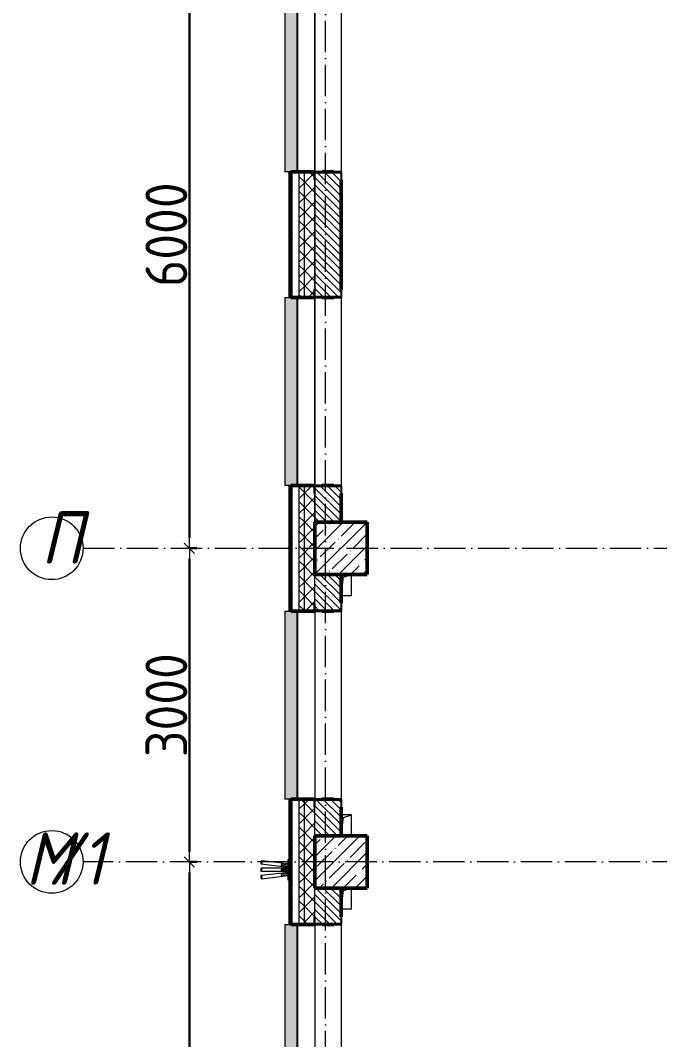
# Model space of a CAD drawing. Header units: millimetres. Extents: x -213536 to 1564669, y -45299 to 942238.
# Drawn here: x 539014 to 545131, y 593325 to 603075 of the extents above; entities that cross this region are included whole.
import ezdxf

# ---------------------------------------------------------------- set-up
doc = ezdxf.new("R2010")
doc.units = ezdxf.units.MM
doc.linetypes.add('50_200_ШТРИХ_1Т_ш5_п1_п1_', pattern=[700, 500, -100, 0, -100])
for name, color, linetype, lineweight in [('3.1) ЖБ окна 1.2 м', 102, 'Continuous', 30), ('A-____-____-DIMS', 7, 'Continuous', 9), ('A-GENM-____-MCUT', 7, 'Continuous', 25), ('A-GENM-____-OTLN', 7, 'Continuous', 9), ('A-GENM-____-OTLN-1', 7, 'Continuous', 25), ('A-GLAZ-____-OTLN', 7, 'Continuous', 9), ('A-WALL-____-MCUT-2', 7, 'Continuous', 50), ('A-WALL-____-MCUT-3', 7, 'Continuous', 9), ('A-WALL-____-OTLN', 7, 'Continuous', 9), ('A-WALL-____-PATT-1', 7, 'Continuous', 9), ('A-WALL-FNSH-MCUT-1', 7, 'Continuous', 9), ('S-COLS-____-MCUT', 7, 'Continuous', 50), ('S-COLS-____-OTLN', 7, 'Continuous', 9), ('S-GRID-____-IDEN', 7, 'Continuous', 9), ('S-GRID-____-OTLN-1', 7, '50_200_ШТРИХ_1Т_ш5_п1_п1_', 9)]:
    doc.layers.add(name, color=color, linetype=linetype, lineweight=lineweight)
doc.layers.add('A-GLAZ-____-OTLN-1', color=7, linetype='Continuous', lineweight=9, true_color=0xc0c0c0)
doc.styles.add('ISOCPEUR_I', font='isocpeui.ttf', dxfattribs={"width": 0.9, "height": 2.5})
doc.styles.add('СПДС', font='isocpeur.ttf', dxfattribs={"width": 0.9})
doc.dimstyles.new('Размера А3', dxfattribs={"dimtxt": 200, "dimasz": 100, "dimexe": 70, "dimexo": 100, "dimgap": 20, "dimtad": 1, "dimdec": 0, "dimrnd": 10, "dimzin": 0, "dimdsep": 46, "dimtxsty": 'СПДС', "dimblk": 'ARROWHEAD_6', "dimcen": 1, "dimclrd": 256, "dimclre": 256, "dimclrt": 256, "dimazin": 0, "dimtfac": 1, "dimtdec": 0, "dimtmove": 2, "dimatfit": 3, "dimfxl": 1, "dimtolj": 1, "dimtzin": 0, "dimarcsym": 0})
pattern_1 = [(45, (544282.64, 571544.04), (-70.71068, 70.71068), []), (135, (544282.64, 571544.04), (-70.71068, -70.71068), [])]
pattern_2 = [(135, (544282.637, 571544.04), (-35.35534, -35.35534), [])]
pattern_3 = [(45, (544282.64, 571544.04), (-85.5366, 85.5366), []), (45, (544339.66, 571544.04), (-85.5366, 85.5366), [])]

# ---------------------------------------------------------------- blocks, each defined once
blk = doc.blocks.new('BSC_Колонна _Прямоугольная - 500х500-V38-АР1_План отверстий 2 этажа в осях 1-64_А-ГГ')
at = {"layer": 'S-COLS-____-OTLN'}
h = blk.add_hatch(dxfattribs=at)
h.set_pattern_fill('FP_67', color=256, style=0, pattern_type=2)
h.set_pattern_definition([(45, (2200, -26481.04), (-114.0493, 114.0493), []), (45, (2314.05, -26481.04), (-114.0493, 114.0493), [201.613, -40.323, 3.353, -36.97])])
h.paths.add_polyline_path([(-250, -250), (250, -250), (250, 250), (-250, 250), (-250, 54.7)], flags=0)
at = {"layer": 'S-COLS-____-MCUT'}
for p, q in [((250, 250), (-250, 250)), ((-250, 250), (-250, -250)), ((250, -250), (250, 250)), ((-250, -250), (250, -250))]:
    blk.add_line(p, q, dxfattribs=at)
blk = doc.blocks.new('BSC_Колонна _Прямоугольная - 500х500-V44-АР1_План отверстий 2 этажа в осях 1-64_А-ГГ')
at = {"layer": 'S-COLS-____-OTLN'}
h = blk.add_hatch(dxfattribs=at)
h.set_pattern_fill('FP_73', color=256, style=0, pattern_type=2)
h.set_pattern_definition([(45, (2200, -23481.04), (-114.0493, 114.0493), []), (45, (2314.05, -23481.04), (-114.0493, 114.0493), [201.613, -40.323, 3.353, -36.97])])
h.paths.add_polyline_path([(-250, -250), (250, -250), (250, 250), (-250, 250)], flags=0)
at = {"layer": 'S-COLS-____-MCUT'}
for p, q in [((250, 250), (-250, 250)), ((-250, 250), (-250, -250)), ((250, -250), (250, 250)), ((-250, -250), (250, -250))]:
    blk.add_line(p, q, dxfattribs=at)
blk = doc.blocks.new('Фахверк_СКБ_Уголок - 250_2700-27497298-АР1_План отверстий 2 этажа в осях 1-64_А-ГГ')
at = {"layer": 'A-GENM-____-MCUT'}
for p, q in [((200, 181), (125, 181)), ((125, 181), (125, 106)), ((125, 106), (131, 106)), ((131, 106), (131, 175)), ((131, 175), (200, 175)), ((200, 175), (200, 181)), ((131, -6), (125, -6)), ((125, -6), (125, -81)), ((125, -81), (200, -81)), ((131, -75), (131, -6)), ((200, -75), (131, -75)), ((200, -81), (200, -75))]:
    blk.add_line(p, q, dxfattribs=at)
blk = doc.blocks.new('AR_Отверстие прямоугольное _в плите_ - AR_Отверстие прямоугольное _в плите_-30510733-АР1_План отверстий 2 этажа в осях 1-64_А-ГГ')
at = {"layer": 'A-GENM-____-OTLN'}
for p, q in [((-25, 75), (50, 100)), ((50, -100), (50, 100)), ((-50, -100), (-25, 75)), ((-50, -100), (50, -100))]:
    blk.add_line(p, q, dxfattribs=at)
blk = doc.blocks.new('AR_Отверстие прямоугольное _в плите_ - AR_Отверстие прямоугольное _в плите_-V158-АР1_План отверстий 2 этажа в осях 1-64_А-ГГ')
at = {"layer": 'A-GENM-____-OTLN'}
for p, q in [((50, 100), (-50, 100)), ((-25, 75), (50, 100)), ((50, -100), (50, 100)), ((-50, -100), (-25, 75))]:
    blk.add_line(p, q, dxfattribs=at)
blk = doc.blocks.new('Отлив_СКБ - Отлив витража_120_НВФ-31885689-АР1_План отверстий 2 этажа в осях 1-64_А-ГГ')
at = {"layer": 'A-GLAZ-____-OTLN-1'}
for points in [[(1800, 2), (1800, 120), (0, 120), (0, 2), (1103.1, 2)], [(1103.1, 0), (1800, 0), (1800, 2), (0, 2), (0, 0)]]:
    blk.add_hatch(color=256, dxfattribs=at).paths.add_polyline_path(points, flags=0)
at = {"layer": 'A-GLAZ-____-OTLN'}
for p, q in [((0, 83), (0, 120)), ((1800, 120), (0, 120)), ((1800, 120), (1800, 83)), ((0, 2), (1800, 2)), ((1800, 0), (0, 0))]:
    blk.add_line(p, q, dxfattribs=at)
blk = doc.blocks.new('Указатель_Флаги_По грани - Указатель_Флаги_По грани-31763482-АР1_План отверстий 2 этажа в осях 1-64_А-ГГ')
at = {"layer": 'A-GENM-____-OTLN'}
for p, q in [((-2705, 23307), (-2705, 23505)), ((-2705, 23505), (-2700, 23505)), ((-2705, 23421.1), (-2963.2, 23421)), ((-2963.1, 23462.6), (-2705, 23430.9)), ((-2705, 23461.2), (-2959.5, 23492.4)), ((-2768.8, 23448.8), (-2705, 23441)), ((-2705, 23411.1), (-2768.6, 23411)), ((-2768.6, 23401), (-2705, 23401.1)), ((-2705, 23451.1), (-2767.5, 23458.8)), ((-2963.2, 23391), (-2705, 23391.1)), ((-2705, 23381.2), (-2963.1, 23349.5)), ((-2959.5, 23319.7), (-2705, 23350.9)), ((-2705, 23371.1), (-2768.8, 23363.3)), ((-2767.5, 23353.3), (-2705, 23361)), ((-2700, 23307), (-2705, 23307))]:
    blk.add_line(p, q, dxfattribs=at)
for centre, major_axis, start_param, end_param in [((-2963.2, 23406), (0, 15), 4.712389, 7.853982), ((-2963.2, 23406), (0, 15), 1.570796, 4.712389), ((-2961.3, 23477.5), (1.8, 14.9), 1.570796, 4.712389), ((-2961.3, 23477.5), (1.8, 14.9), 4.712389, 7.853982), ((-2961.3, 23334.6), (-1.8, 14.9), 4.712389, 7.853982), ((-2961.3, 23334.6), (-1.8, 14.9), 1.570796, 4.712389)]:
    blk.add_ellipse(centre, major_axis=major_axis, ratio=0.422618, start_param=start_param, end_param=end_param, dxfattribs=at)
for points, knots in [([(-2769.1, 23411), (-2769.3, 23411), (-2769.6, 23411), (-2770, 23410.9), (-2770.4, 23410.7), (-2770.9, 23410.5), (-2771.5, 23410.1), (-2772.3, 23409.3), (-2773, 23408), (-2773.2, 23406.7), (-2773.2, 23406)], [0.5555556, 0.5555556, 0.5555556, 0.5555556, 0.5833333, 0.6111111, 0.6388889, 0.6666667, 0.7222222, 0.7777778, 0.8888889, 1, 1, 1, 1]), ([(-2773.2, 23406), (-2773.2, 23405.4), (-2773, 23404.1), (-2772.3, 23402.7), (-2771.5, 23401.9), (-2770.8, 23401.5), (-2770.1, 23401.2), (-2769.6, 23401.1), (-2769.3, 23401.1), (-2769.1, 23401.1)], [0, 0, 0, 0, 0.1111111, 0.2222222, 0.2777778, 0.3333333, 0.3888889, 0.4166667, 0.4444444, 0.4444444, 0.4444444, 0.4444444]), ([(-2772.7, 23454.4), (-2772.8, 23453.7), (-2772.7, 23452.4), (-2772.2, 23451), (-2771.5, 23450.1), (-2770.8, 23449.5), (-2770.2, 23449.2), (-2769.7, 23449), (-2769.4, 23448.9), (-2769.3, 23448.9)], [0, 0, 0, 0, 0.1111111, 0.2222222, 0.2777778, 0.3333333, 0.3888889, 0.4166667, 0.4444444, 0.4444444, 0.4444444, 0.4444444]), ([(-2768, 23458.8), (-2768.2, 23458.8), (-2768.5, 23458.8), (-2769.1, 23458.7), (-2769.7, 23458.6), (-2770.5, 23458.2), (-2771.4, 23457.5), (-2772.3, 23456.3), (-2772.6, 23455), (-2772.7, 23454.4)], [0.5555556, 0.5555556, 0.5555556, 0.5555556, 0.5833333, 0.6111111, 0.6666667, 0.7222222, 0.7777778, 0.8888889, 1, 1, 1, 1]), ([(-2769.3, 23363.2), (-2769.4, 23363.1), (-2769.7, 23363.1), (-2770.2, 23362.9), (-2770.8, 23362.6), (-2771.5, 23362), (-2772.2, 23361.1), (-2772.7, 23359.7), (-2772.8, 23358.4), (-2772.7, 23357.7)], [0.5555556, 0.5555556, 0.5555556, 0.5555556, 0.5833333, 0.6111111, 0.6666667, 0.7222222, 0.7777778, 0.8888889, 1, 1, 1, 1]), ([(-2772.7, 23357.7), (-2772.6, 23357.1), (-2772.3, 23355.8), (-2771.4, 23354.6), (-2770.5, 23353.9), (-2769.7, 23353.5), (-2769.1, 23353.3), (-2768.5, 23353.3), (-2768.2, 23353.3), (-2768, 23353.3)], [0, 0, 0, 0, 0.1111111, 0.2222222, 0.2777778, 0.3333333, 0.3888889, 0.4166667, 0.4444444, 0.4444444, 0.4444444, 0.4444444])]:
    blk.add_open_spline(points, degree=3, knots=knots, dxfattribs=at)
blk = doc.blocks.new('Ось сетки - Круг_Ø6_00__ISO-2_5_0_9K_-25732049-АР1_План отверстий 2 этажа в осях 1-64_А-ГГ')
at = {"layer": 'S-GRID-____-IDEN'}
blk.add_circle((0, 0), 3, dxfattribs=at)
blk = doc.blocks.new('ARROWHEAD_6')
at = {"color": 0, "linetype": 'Continuous'}
for p, q in [((0, 0), (-1, 0)), ((-0.5, -0.5), (0.5, 0.5))]:
    blk.add_line(p, q, dxfattribs=at)
blk = doc.blocks.new('*D5490')
at = {"layer": 'A-____-____-DIMS', "lineweight": -2, "transparency": 16777216}
for p, q in [((-19249.1, 482497), (-19173.1, 482497)), ((-19243.1, 476597), (-19243.1, 482397)), ((-19249.1, 476497), (-19173.1, 476497))]:
    blk.add_line(p, q, dxfattribs=at)
at = {"layer": 'Defpoints', "color": 0, "lineweight": 30, "transparency": 16777216}
for p in [(-19349.1, 482497), (-19243.1, 482497), (-19349.1, 476497)]:
    blk.add_point(p, dxfattribs=at)
at = {"layer": 'A-____-____-DIMS', "lineweight": -2, "transparency": 16777216, "xscale": 100, "yscale": 100, "zscale": 100}
for p, rotation in [((-19243.1, 482497), 90), ((-19243.1, 476497), 270)]:
    blk.add_blockref('ARROWHEAD_6', p, dxfattribs=dict(at, rotation=rotation))
at = {"layer": 'A-____-____-DIMS', "transparency": 16777216, "insert": (-19463.1, 479497), "char_height": 400, "attachment_point": 5, "rotation": 90, "style": 'СПДС'}
blk.add_mtext('\\A1;6000', dxfattribs=at)
blk = doc.blocks.new('*D5491')
at = {"layer": 'A-____-____-DIMS', "lineweight": -2, "transparency": 16777216}
for p, q in [((-19249.1, 485497), (-19173.1, 485497)), ((-19243.1, 482597), (-19243.1, 485397)), ((-19249.1, 482497), (-19173.1, 482497))]:
    blk.add_line(p, q, dxfattribs=at)
at = {"layer": 'Defpoints', "color": 0, "lineweight": 30, "transparency": 16777216}
for p in [(-19349.1, 485497), (-19243.1, 485497), (-19349.1, 482497)]:
    blk.add_point(p, dxfattribs=at)
at = {"layer": 'A-____-____-DIMS', "lineweight": -2, "transparency": 16777216, "xscale": 100, "yscale": 100, "zscale": 100}
for p, rotation in [((-19243.1, 485497), 90), ((-19243.1, 482497), 270)]:
    blk.add_blockref('ARROWHEAD_6', p, dxfattribs=dict(at, rotation=rotation))
at = {"layer": 'A-____-____-DIMS', "transparency": 16777216, "insert": (-19463.1, 483997), "char_height": 400, "attachment_point": 5, "rotation": 90, "style": 'СПДС'}
blk.add_mtext('\\A1;3000', dxfattribs=at)
blk = doc.blocks.new('*D5492')
at = {"layer": 'A-____-____-DIMS', "lineweight": -2, "transparency": 16777216}
for p, q in [((-19249.1, 491497), (-19173.1, 491497)), ((-19243.1, 485597), (-19243.1, 491397)), ((-19249.1, 485497), (-19173.1, 485497))]:
    blk.add_line(p, q, dxfattribs=at)
at = {"layer": 'Defpoints', "color": 0, "lineweight": 30, "transparency": 16777216}
for p in [(-19349.1, 491497), (-19243.1, 491497), (-19349.1, 485497)]:
    blk.add_point(p, dxfattribs=at)
at = {"layer": 'A-____-____-DIMS', "lineweight": -2, "transparency": 16777216, "xscale": 100, "yscale": 100, "zscale": 100}
for p, rotation in [((-19243.1, 491497), 90), ((-19243.1, 485497), 270)]:
    blk.add_blockref('ARROWHEAD_6', p, dxfattribs=dict(at, rotation=rotation))
at = {"layer": 'A-____-____-DIMS', "transparency": 16777216, "insert": (-19463.1, 488497), "char_height": 400, "attachment_point": 5, "rotation": 90, "style": 'СПДС'}
blk.add_mtext('\\A1;6000', dxfattribs=at)
blk = doc.blocks.new('2этаж')
at = {"layer": 'S-GRID-____-OTLN-1', "color": 251, "ltscale": 0.6, "true_color": 0x636466}
for p, q in [((-17941.7, 454533.3), (-17941.7, 508896.9)), ((-20260.4, 485497), (11116.1, 485497)), ((11116.1, 482497), (-20260.4, 482497))]:
    blk.add_line(p, q, dxfattribs=at)
at = {"layer": 'S-GRID-____-IDEN', "char_height": 500, "attachment_point": 1, "style": 'ISOCPEUR_I'}
for s, insert, width in [('\\fISOCPEUR|b0|i1|c204|p34|;\\W.9;П', (-20663, 485849.4), 223.671), ('\\fISOCPEUR|b0|i1|c204|p34|;\\W.9;М', (-20812.6, 482778.9), 252.532), ('/1', (-20604.3, 482778.9), 346.329)]:
    blk.add_mtext(s, dxfattribs=dict(at, insert=insert, width=width))
at = {"layer": 'A-____-____-DIMS'}
for base, p1, p2, picture, middle in [((-19243.1, 491497), (-19349.1, 485497), (-19349.1, 491497), '*D5492', (-19463.1, 488497)), ((-19243.1, 485497), (-19349.1, 482497), (-19349.1, 485497), '*D5491', (-19463.1, 483997)), ((-19243.1, 482497), (-19349.1, 476497), (-19349.1, 482497), '*D5490', (-19463.1, 479497))]:
    dim = blk.add_linear_dim(base=base, p1=p1, p2=p2, angle=90, dimstyle='Размера А3', override={"dimtxt": 400}, dxfattribs=at)
    dim.commit()
    dim.dimension.update_dxf_attribs({"geometry": picture, "text_midpoint": middle})

msp = doc.modelspace()

# ---------------------------------------------------------------- hatches: boundary and pattern name
at = {"layer": 'A-WALL-____-PATT-1'}
h = msp.add_hatch(dxfattribs=at)
h.set_pattern_fill('FP_1', color=256, style=0, pattern_type=2)
h.set_pattern_definition(pattern_1)
h.paths.add_polyline_path([(541682.6, 598275.1), (541732.6, 598275.1), (541732.6, 598625.1), (541682.6, 598625.1)], flags=0)
h.paths.add_polyline_path([(541682.6, 600425.1), (541732.6, 600425.1), (541732.6, 601625.1), (541682.6, 601625.1)], flags=0)
h.paths.add_polyline_path([(541682.6, 603425.1), (541732.6, 603425.1), (541732.6, 603775.1), (541682.6, 603775.1)], flags=0)
h = msp.add_hatch(dxfattribs=at)
h.set_pattern_fill('FP_1', color=256, style=0, pattern_type=2)
h.set_pattern_definition(pattern_1)
h.paths.add_polyline_path([(541832.6, 598275.1), (541832.6, 598550.1), (541826.6, 598550.1), (541826.6, 598625.1), (541732.6, 598625.1), (541732.6, 598275.1), (541826.6, 598275.1)], flags=0)
h.paths.add_polyline_path([(541826.6, 600425.1), (541826.6, 600500.1), (541832.6, 600500.1), (541832.6, 601550.1), (541826.6, 601550.1), (541826.6, 601625.1), (541732.6, 601625.1), (541732.6, 600425.1)], flags=0)
h.paths.add_polyline_path([(541826.6, 603425.1), (541826.6, 603500.1), (541832.6, 603500.1), (541832.6, 603775.1), (541732.6, 603775.1), (541732.6, 603425.1)], flags=0)
h = msp.add_hatch(dxfattribs=at)
h.set_pattern_fill('FP_6', color=256, style=0, pattern_type=2)
h.set_pattern_definition(pattern_2)
h.paths.add_polyline_path([(542082.6, 598275.1), (542082.6, 598619.1), (542013.6, 598619.1), (542013.6, 598625.1), (541901.6, 598625.1), (541901.6, 598619.1), (541832.6, 598619.1), (541832.6, 598275.1)], flags=0)
h.paths.add_polyline_path([(542013.6, 600425.1), (542013.6, 600431.1), (542082.6, 600431.1), (542082.6, 601619.1), (542013.6, 601619.1), (542013.6, 601625.1), (541901.6, 601625.1), (541901.6, 601619.1), (541832.6, 601619.1), (541832.6, 600431.1), (541901.6, 600431.1), (541901.6, 600425.1)], flags=0)
h.paths.add_polyline_path([(542013.6, 603425.1), (542013.6, 603431.1), (542082.6, 603431.1), (542082.6, 603775.1), (541832.6, 603775.1), (541832.6, 603431.1), (541901.6, 603431.1), (541901.6, 603425.1)], flags=0)
h = msp.add_hatch(dxfattribs=at)
h.set_pattern_fill('FP_3', color=256, style=0, pattern_type=2)
h.set_pattern_definition(pattern_3)
h.paths.add_polyline_path([(541602.6, 598350.1), (541602.6, 598625.1), (541582.6, 598625.1), (541582.6, 598350.1)], flags=0)
h.paths.add_polyline_path([(541582.6, 600425.1), (541602.6, 600425.1), (541602.6, 601625.1), (541582.6, 601625.1)], flags=0)
h.paths.add_polyline_path([(541602.6, 603425.1), (541602.6, 603605.1), (541582.6, 603605.1), (541582.6, 603425.1)], flags=0)
h = msp.add_hatch(dxfattribs=at)
h.set_pattern_fill('FP_3', color=256, style=0, pattern_type=2)
h.set_pattern_definition(pattern_3)
h.paths.add_polyline_path([(541582.6, 581060.1), (541602.6, 581060.1), (541602.6, 583375.1), (541582.6, 583375.1), (541582.6, 582599.9)], flags=0)
h.paths.add_polyline_path([(541602.6, 585175.1), (541602.6, 586625.1), (541582.6, 586625.1), (541582.6, 585175.1)], flags=0)
h.paths.add_polyline_path([(541602.6, 588425.1), (541602.6, 589625.1), (541582.6, 589625.1), (541582.6, 588425.1)], flags=0)
h.paths.add_polyline_path([(541582.6, 591425.1), (541602.6, 591425.1), (541602.6, 592625.1), (541582.6, 592625.1)], flags=0)
h.paths.add_polyline_path([(541602.6, 594425.1), (541602.6, 595625.1), (541582.6, 595625.1), (541582.6, 594425.1)], flags=0)
h.paths.add_polyline_path([(541602.6, 597425.1), (541602.6, 598350.1), (541582.6, 598350.1), (541582.6, 597425.1)], flags=0)
h = msp.add_hatch(dxfattribs=at)
h.set_pattern_fill('FP_1', color=256, style=0, pattern_type=2)
h.set_pattern_definition(pattern_1)
h.paths.add_polyline_path([(541732.6, 581060.1), (541732.6, 583375.1), (541682.6, 583375.1), (541682.6, 581060.1)], flags=0)
h.paths.add_polyline_path([(541732.6, 585175.1), (541732.6, 586625.1), (541682.6, 586625.1), (541682.6, 585175.1)], flags=0)
h.paths.add_polyline_path([(541732.6, 588425.1), (541732.6, 589625.1), (541682.6, 589625.1), (541682.6, 588425.1)], flags=0)
h.paths.add_polyline_path([(541682.6, 591425.1), (541732.6, 591425.1), (541732.6, 592625.1), (541682.6, 592625.1)], flags=0)
h.paths.add_polyline_path([(541732.6, 594425.1), (541732.6, 595625.1), (541682.6, 595625.1), (541682.6, 594425.1)], flags=0)
h.paths.add_polyline_path([(541732.6, 597425.1), (541732.6, 598275.1), (541682.6, 598275.1), (541682.6, 597425.1)], flags=0)
h = msp.add_hatch(dxfattribs=at)
h.set_pattern_fill('FP_1', color=256, style=0, pattern_type=2)
h.set_pattern_definition(pattern_1)
h.paths.add_polyline_path([(541732.6, 581060.1), (541832.6, 581060.1), (541832.6, 583300.1), (541826.6, 583300.1), (541826.6, 583375.1), (541732.6, 583375.1), (541732.6, 581075.1)], flags=0)
h.paths.add_polyline_path([(541826.6, 585175.1), (541826.6, 585250.1), (541832.6, 585250.1), (541832.6, 586550.1), (541826.6, 586550.1), (541826.6, 586625.1), (541732.6, 586625.1), (541732.6, 585175.1)], flags=0)
h.paths.add_polyline_path([(541826.6, 588425.1), (541826.6, 588500.1), (541832.6, 588500.1), (541832.6, 589550.1), (541826.6, 589550.1), (541826.6, 589625.1), (541732.6, 589625.1), (541732.6, 588425.1)], flags=0)
h.paths.add_polyline_path([(541732.6, 591425.1), (541826.6, 591425.1), (541826.6, 591500.1), (541832.6, 591500.1), (541832.6, 592550.1), (541826.6, 592550.1), (541826.6, 592625.1), (541732.6, 592625.1), (541732.6, 591431.1)], flags=0)
h.paths.add_polyline_path([(541826.6, 594425.1), (541826.6, 594500.1), (541832.6, 594500.1), (541832.6, 595550.1), (541826.6, 595550.1), (541826.6, 595625.1), (541732.6, 595625.1), (541732.6, 594425.1)], flags=0)
h.paths.add_polyline_path([(541732.6, 597425.1), (541826.6, 597425.1), (541826.6, 597500.1), (541832.6, 597500.1), (541832.6, 598275.1), (541732.6, 598275.1), (541732.6, 597431.1)], flags=0)
h = msp.add_hatch(dxfattribs=at)
h.set_pattern_fill('FP_6', color=256, style=0, pattern_type=2)
h.set_pattern_definition(pattern_2)
h.paths.add_polyline_path([(541832.6, 595275.1), (542082.6, 595275.1), (542082.6, 595619.1), (542013.6, 595619.1), (542013.6, 595625.1), (541901.6, 595625.1), (541901.6, 595619.1), (541832.6, 595619.1), (541832.6, 595499.8)], flags=0)
h.paths.add_polyline_path([(542013.6, 597425.1), (542013.6, 597431.1), (542082.6, 597431.1), (542082.6, 597775.1), (541832.6, 597775.1), (541832.6, 597431.1), (541901.6, 597431.1), (541901.6, 597425.1)], flags=0)
h = msp.add_hatch(dxfattribs=at)
h.set_pattern_fill('FP_6', color=256, style=0, pattern_type=2)
h.set_pattern_definition(pattern_2)
h.paths.add_polyline_path([(541832.6, 589275.1), (542082.6, 589275.1), (542082.6, 589619.1), (542013.6, 589619.1), (542013.6, 589625.1), (541901.6, 589625.1), (541901.6, 589619.1), (541832.6, 589619.1), (541832.6, 589479.8)], flags=0)
h.paths.add_polyline_path([(542013.6, 591425.1), (542013.6, 591431.1), (542082.6, 591431.1), (542082.6, 592619.1), (542013.6, 592619.1), (542013.6, 592625.1), (541901.6, 592625.1), (541901.6, 592619.1), (541832.6, 592619.1), (541832.6, 591431.1), (541901.6, 591431.1), (541901.6, 591425.1)], flags=0)
h.paths.add_polyline_path([(542013.6, 594425.1), (542013.6, 594431.1), (542082.6, 594431.1), (542082.6, 594775.1), (541832.6, 594775.1), (541832.6, 594431.1), (541901.6, 594431.1), (541901.6, 594425.1)], flags=0)

# ---------------------------------------------------------------- linework, layer by layer
at = {"layer": 'A-WALL-____-MCUT-2'}
for p, q in [((541826.6, 601625.1), (541602.6, 601625.1)), ((541602.6, 601625.1), (541602.6, 600425.1)), ((541602.6, 600425.1), (541602.6, 601625.1)), ((542013.6, 601625.1), (541901.6, 601625.1)), ((542082.6, 600500.1), (542082.6, 601550.1)), ((541602.6, 600425.1), (541826.6, 600425.1)), ((541901.6, 600425.1), (542013.6, 600425.1)), ((541826.6, 598625.1), (541602.6, 598625.1)), ((541602.6, 598350.1), (541602.6, 598625.1)), ((541602.6, 597425.1), (541602.6, 598625.1)), ((542013.6, 598625.1), (541901.6, 598625.1)), ((542082.6, 598275.1), (542082.6, 598550.1)), ((542082.6, 597500.1), (542082.6, 597775.1)), ((541602.6, 597425.1), (541826.6, 597425.1)), ((541901.6, 597425.1), (542013.6, 597425.1)), ((541826.6, 595625.1), (541602.6, 595625.1)), ((541602.6, 595625.1), (541602.6, 594425.1)), ((542013.6, 595625.1), (541901.6, 595625.1)), ((542082.6, 595275.1), (542082.6, 595550.1)), ((542082.6, 594500.1), (542082.6, 594775.1)), ((541602.6, 594425.1), (541826.6, 594425.1)), ((541901.6, 594425.1), (542013.6, 594425.1))]:
    msp.add_line(p, q, dxfattribs=at)
at = {"layer": 'A-WALL-____-MCUT-3'}
for p, q in [((541682.6, 600425.1), (541682.6, 601625.1)), ((541732.6, 600425.1), (541732.6, 601625.1)), ((541832.6, 601550.1), (541832.6, 600500.1)), ((541832.6, 600500.1), (541832.6, 601550.1)), ((541682.6, 597425.1), (541682.6, 598625.1)), ((541732.6, 597425.1), (541732.6, 598625.1)), ((541832.6, 598550.1), (541832.6, 598275.1)), ((541832.6, 598275.1), (541832.6, 598550.1)), ((541832.6, 597500.1), (541832.6, 597775.1)), ((541682.6, 594425.1), (541682.6, 595625.1)), ((541732.6, 594425.1), (541732.6, 595625.1)), ((541832.6, 595275.1), (541832.6, 595550.1)), ((541832.6, 594500.1), (541832.6, 594775.1))]:
    msp.add_line(p, q, dxfattribs=at)
at = {"layer": 'A-WALL-____-OTLN'}
for p, q in [((541832.6, 601625.1), (541832.6, 603425.1)), ((541832.6, 603425.1), (541832.6, 601625.1)), ((542082.6, 603425.1), (542082.6, 601625.1)), ((541832.6, 598625.1), (541832.6, 600425.1)), ((541832.6, 600425.1), (541832.6, 598625.1)), ((542082.6, 600425.1), (542082.6, 598625.1)), ((541832.6, 597425.1), (541832.6, 595625.1)), ((542082.6, 597425.1), (542082.6, 595625.1)), ((541832.6, 594425.1), (541832.6, 592625.1)), ((542082.6, 594425.1), (542082.6, 592625.1))]:
    msp.add_line(p, q, dxfattribs=at)
at = {"layer": 'A-WALL-FNSH-MCUT-1'}
for p, q in [((541582.6, 601625.1), (541582.6, 600425.1)), ((541602.6, 601625.1), (541582.6, 601625.1)), ((541582.6, 600425.1), (541602.6, 600425.1)), ((541582.6, 598625.1), (541582.6, 598350.1)), ((541602.6, 598625.1), (541582.6, 598625.1)), ((541582.6, 598350.1), (541582.6, 597425.1)), ((541582.6, 597425.1), (541602.6, 597425.1)), ((541582.6, 595625.1), (541582.6, 594425.1)), ((541602.6, 595625.1), (541582.6, 595625.1)), ((541582.6, 594425.1), (541602.6, 594425.1))]:
    msp.add_line(p, q, dxfattribs=at)

# ---------------------------------------------------------------- block references
at = {"layer": '3.1) ЖБ окна 1.2 м'}
msp.add_blockref('2этаж', (559874.3, 112528.1), dxfattribs=at)
at = {"layer": 'A-GENM-____-OTLN'}
for name, p in [('AR_Отверстие прямоугольное _в плите_ - AR_Отверстие прямоугольное _в плите_-30510733-АР1_План отверстий 2 этажа в осях 1-64_А-ГГ', (542132.6, 597675.1)), ('AR_Отверстие прямоугольное _в плите_ - AR_Отверстие прямоугольное _в плите_-V158-АР1_План отверстий 2 этажа в осях 1-64_А-ГГ', (542132.6, 595375.1)), ('Указатель_Флаги_По грани - Указатель_Флаги_По грани-31763482-АР1_План отверстий 2 этажа в осях 1-64_А-ГГ', (544282.6, 571544)), ('AR_Отверстие прямоугольное _в плите_ - AR_Отверстие прямоугольное _в плите_-30510733-АР1_План отверстий 2 этажа в осях 1-64_А-ГГ', (542132.6, 594675.1))]:
    msp.add_blockref(name, p, dxfattribs=at)
at = {"layer": 'A-GENM-____-OTLN-1'}
for p, rotation in [((541907.6, 601750.1), 269.9999999999999), ((542007.6, 600300.1), 89.99999999999991), ((541907.6, 598750.1), 269.9999999999999), ((542007.6, 597300.1), 89.99999999999991), ((541907.6, 595750.1), 269.9999999999999), ((542007.6, 594300.1), 89.99999999999991)]:
    msp.add_blockref('Фахверк_СКБ_Уголок - 250_2700-27497298-АР1_План отверстий 2 этажа в осях 1-64_А-ГГ', p, dxfattribs=dict(at, rotation=rotation))
at = {"layer": 'A-GLAZ-____-OTLN', "rotation": 90}
for p in [(541665.6, 601625.1), (541665.6, 598625.1), (541665.6, 595625.1), (541665.6, 592625.1)]:
    msp.add_blockref('Отлив_СКБ - Отлив витража_120_НВФ-31885689-АР1_План отверстий 2 этажа в осях 1-64_А-ГГ', p, dxfattribs=at)
at = {"layer": 'S-COLS-____-OTLN'}
for name, p in [('BSC_Колонна _Прямоугольная - 500х500-V38-АР1_План отверстий 2 этажа в осях 1-64_А-ГГ', (542082.6, 598025.1)), ('BSC_Колонна _Прямоугольная - 500х500-V44-АР1_План отверстий 2 этажа в осях 1-64_А-ГГ', (542082.6, 595025.1))]:
    msp.add_blockref(name, p, dxfattribs=at)
at = {"layer": 'S-GRID-____-IDEN', "xscale": 99.99999999999993, "yscale": 99.99999999999993, "zscale": 99.99999999999993}
for p, rotation in [((539313.9, 598025.1), 269.9999999999996), ((539313.9, 595025.1), 89.9999999999998)]:
    msp.add_blockref('Ось сетки - Круг_Ø6_00__ISO-2_5_0_9K_-25732049-АР1_План отверстий 2 этажа в осях 1-64_А-ГГ', p, dxfattribs=dict(at, rotation=rotation))

doc.saveas('drawing.dxf')
